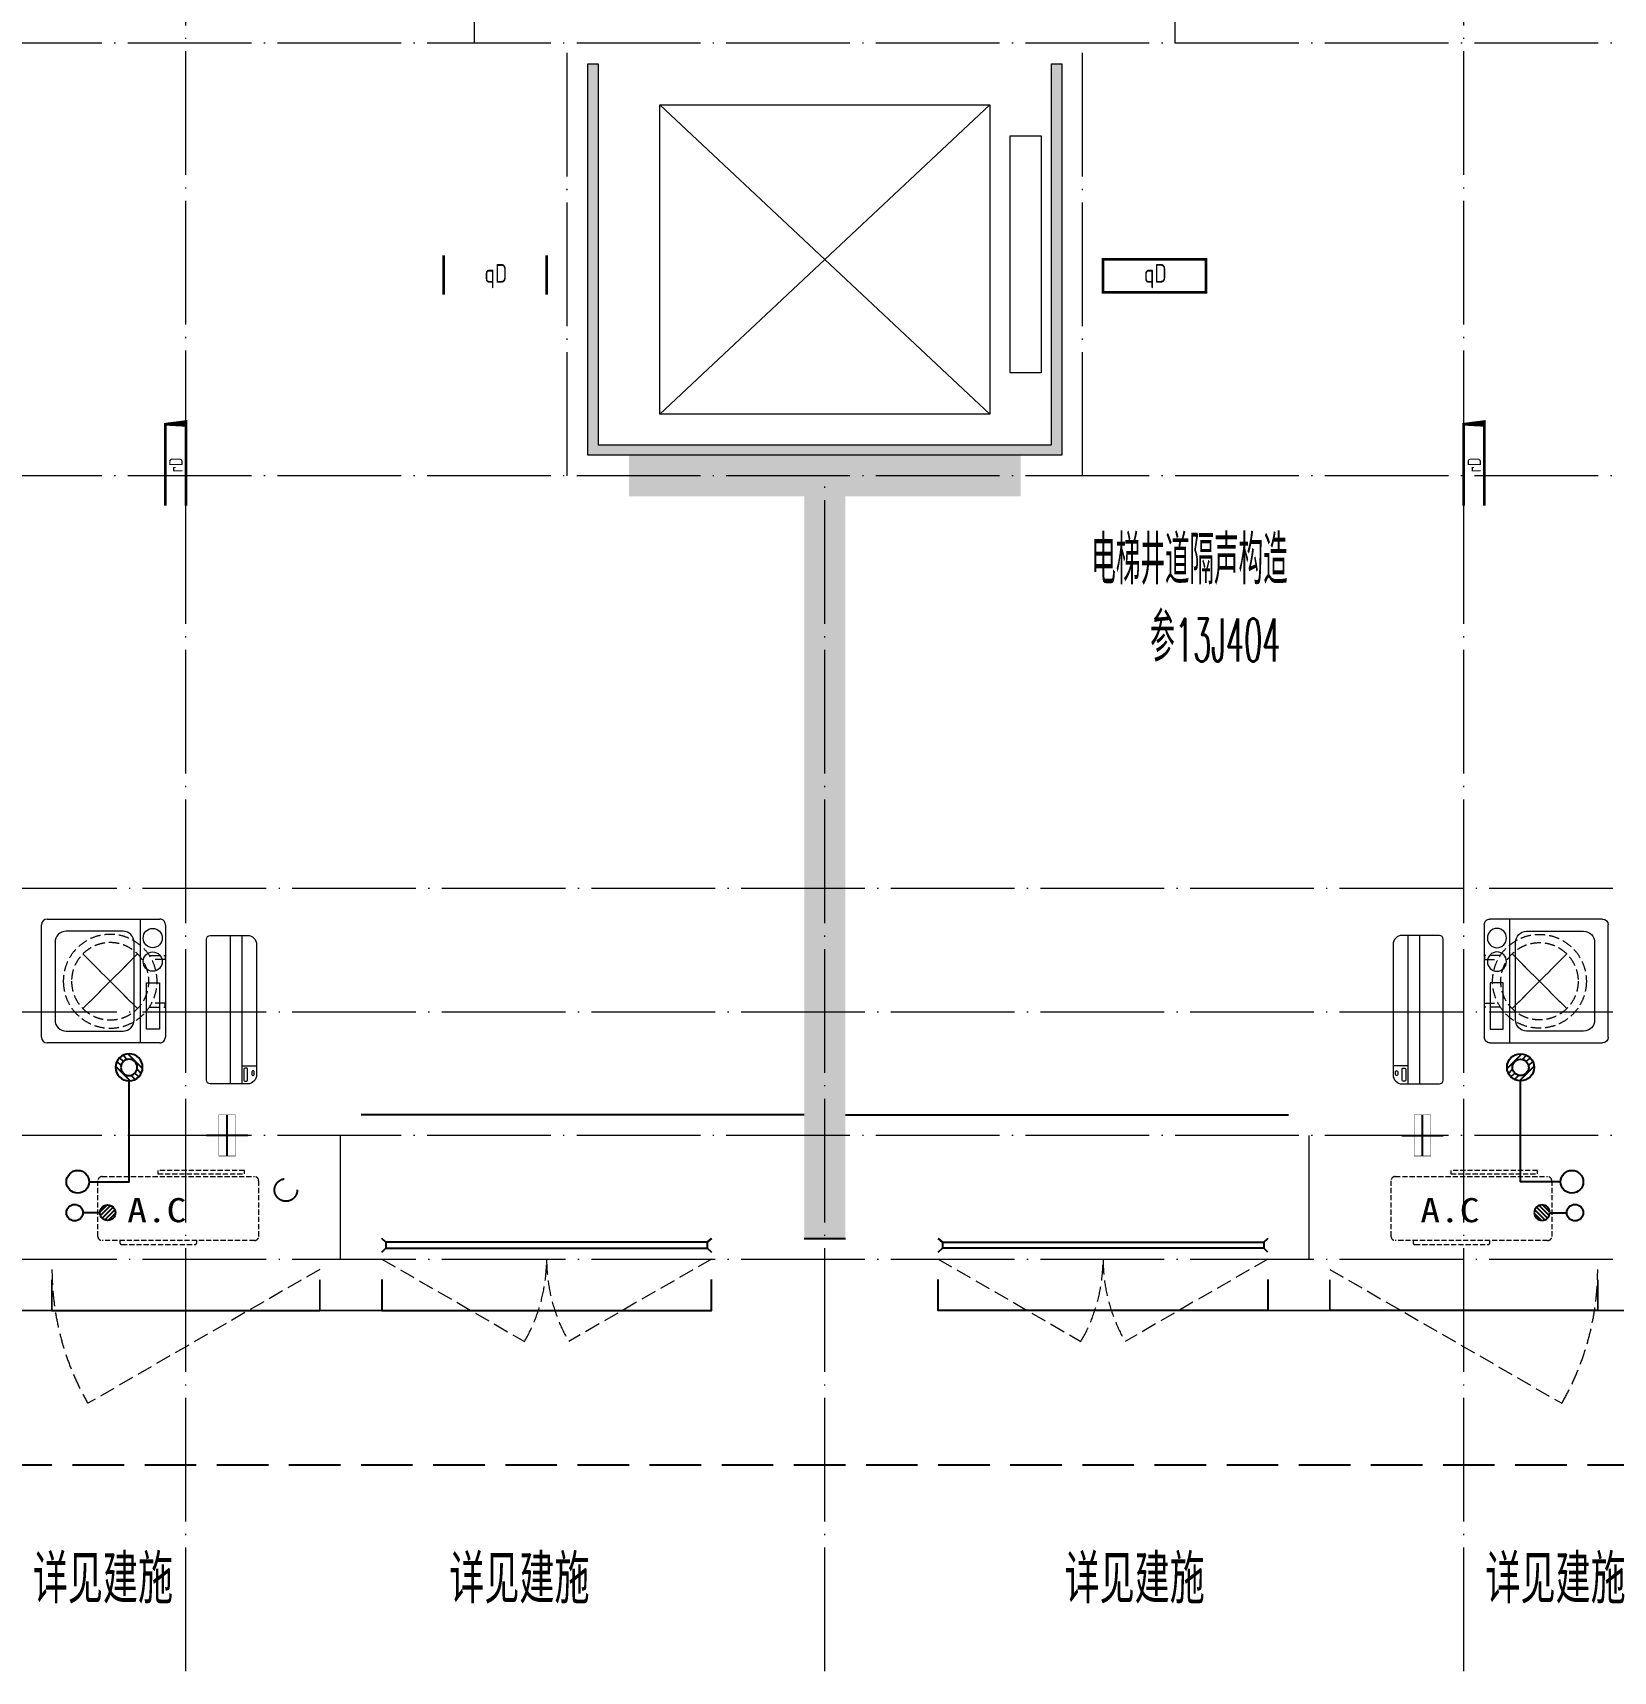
# Model space of a CAD drawing. Extents: x 27938 to 983267, y -209821 to 1628073.
# Drawn here: x 690773 to 698442, y 671657 to 679607 of the extents above; entities that cross this region are included whole.
import ezdxf

# ---------------------------------------------------------------- set-up
doc = ezdxf.new("R2010")
doc.units = 0
doc.header["$LTSCALE"] = 1000
doc.header["$MEASUREMENT"] = 0
for name, pattern in [('$1$DASH', [0.35, 0.25, -0.1]), ('DASH', [0.35, 0.25, -0.1]), ('DOTE', [2.4200000000000004, 2, -0.2, 0.02, -0.2])]:
    doc.linetypes.add(name, pattern=pattern)
for name, color, linetype in [('$RECOVER_210609100354-0', 7, 'Continuous'), ('$RECOVER_210609100354-25', 7, 'Continuous'), ('$RECOVER_210609100354-43', 7, 'Continuous'), ('3-栏杆1', 135, 'Continuous'), ('3.5方案汇报，与郭总、侯月琴确定户型_t8$0$2020.03.04 -1安徽标准化洋房户型(UA）_t8_t8$0$看线', 154, 'Continuous'), ('EQUIP_地漏', 7, 'Continuous'), ('PUB_TEXT', 4, 'Continuous'), ('VPIPE-凝结', 150, 'Continuous'), ('VPIPE-废水', 31, 'Continuous'), ('VPIPE-雨水', 4, 'DASH'), ('保温', 6, 'Continuous'), ('卫生间', 6, 'Continuous'), ('机电标识类', 1, 'Continuous'), ('看线', 251, 'Continuous')]:
    doc.layers.add(name, color=color, linetype=linetype)
for name, color, linetype, lineweight in [('3.5方案汇报，与郭总、侯月琴确定户型_t8$0$STAIR', 2, 'Continuous', 18), ('DOTE', 19, 'DOTE', 9), ('EQUIP-消防', 3, 'Continuous', 20), ('LVTRY', 1, 'Continuous', 13), ('WINDOW', 144, 'Continuous', 15), ('填充', 251, 'Continuous', 5), ('平面-空调室内机', 176, 'Continuous', 9), ('平面-空调预留孔', 173, 'Continuous', 15), ('空调', 76, 'Continuous', 13)]:
    doc.layers.add(name, color=color, linetype=linetype, lineweight=lineweight)
doc.styles.add('_TCH_AXIS', font='COMPLEX', dxfattribs={"bigfont": 'GBCBIG'})
doc.styles.add('_TCH_DIM', font='SIMPLEX.shx', dxfattribs={"width": 0.7, "bigfont": 'GBCBIG.shx'})
doc.styles.add('房间名称', font='TSSDENG', dxfattribs={"width": 0.8, "bigfont": 'HZTXT'})
doc.styles.add('黑体', font='')
doc.styles.get('黑体').set_extended_font_data('SimHei')
pattern_1 = [(90, (0, 0), (-16.49778, 1.010197673501861e-15), [9.525, -19.05]), (210, (0, 0), (8.248889999999996, -14.28749658604684), [9.525, -19.05]), (150, (5.83238038093927e-16, 9.525), (-8.248890000000003, -14.28749658604684), [9.525, -19.05])]

# ---------------------------------------------------------------- blocks, each defined once
blk = doc.blocks.new('RECTANG')
for p, q in [((1.00000000000004, 1.00000000000004), (0, 1.00000000000004)), ((0, 1.00000000000004), (0, 0)), ((1.00000000000004, 0), (1.00000000000004, 1.00000000000004)), ((0, 0), (1.00000000000004, 0))]:
    blk.add_line(p, q)
blk = doc.blocks.new('洗衣机')
at = {"layer": 'LVTRY'}
for p, q in [((3790993.746954995, 243444.5237557961), (3790993.746954995, 242899.1124234381)), ((3791567.361739737, 243472.1311109139), (3791020.978428917, 243472.1311109139)), ((3791116.547650196, 243472.1311109139), (3791116.547650196, 242871.5050683203)), ((3791594.59321366, 242899.1124234381), (3791594.59321366, 243444.5237557961)), ((3791145.054954439, 242982.4807401235), (3791145.054954439, 243358.0271784722)), ((3791198.977629842, 243412.6941587822), (3791474.884451542, 243412.6941587822)), ((3791528.807126945, 243358.0271784722), (3791528.807126945, 242982.4807401235)), ((3791474.884451542, 242927.8137598135), (3791198.977629842, 242927.8137598135)), ((3791020.978428917, 242871.5050683203), (3791567.361739737, 242871.5050683203))]:
    blk.add_line(p, q, dxfattribs=at)
at = {"layer": 'LVTRY', "extrusion": (0, 0, -1)}
for centre, major_axis, ratio, start_param, end_param in [((3791020.978428917, 243444.5237557961), (-1.908531711022078e-08, 27.60735511779785), 0.9863847444471043, -1.570796326112996, 7.008549296472211e-10), ((3791567.361739737, 243444.5237557961), (-5.264563262736361e-09, 27.60735511779785), 0.9863847444471043, 1.933262439024475e-10, 1.570796326982994), ((3791055.147302595, 243379.8474220779), (-1.532403957494624e-08, 46.92390957762836), 0.9863847444493448, 3.141592653920872, 9.424777961100459), ((3791198.977629842, 243358.0271784722), (4.764609934498854e-09, 54.66698031005217), 0.9863847444472746, 4.712388980298719, 6.283185307091227), ((3791474.884451542, 243358.0271784722), (-4.76474120185596e-09, 54.66698031005217), 0.9863847444472746, 8.836242848531128e-11, 1.57079632688087), ((3791055.147302595, 243265.6659087724), (-1.532403957494624e-08, 46.92390957762836), 0.9863847444493448, 3.141592653920872, 9.424777961100459), ((3791198.977629842, 242982.4807401235), (-6.265914279833452e-09, 54.66698031005218), 0.9863847444472746, 3.141592653705994, 4.712388980497749), ((3791474.884451542, 242982.4807401235), (6.265651745155644e-09, 54.66698031005217), 0.986384744447275, 1.570796326681842, 3.141592653473596), ((3791020.978428917, 242899.1124234381), (1.908525212675288e-08, 27.60735511779785), 0.9863847444471043, 3.14159265288894, 4.712388979702792), ((3791567.361739737, 242899.1124234381), (5.264433297526799e-09, 27.60735511779784), 0.9863847444471044, 1.570796326606803, 3.141592653396471)]:
    blk.add_ellipse(centre, major_axis=major_axis, ratio=ratio, start_param=start_param, end_param=end_param, dxfattribs=at)
at = {"layer": 'LVTRY', "xscale": 63.25620569481588, "yscale": 224.5369532744355, "zscale": 64.12934308941763, "rotation": 180}
blk.add_blockref('RECTANG', (3791085.200501846, 243162.4333077016), dxfattribs=at)
blk = doc.blocks.new('dnfhfn')
at = {"linetype": '$1$DASH', "ltscale": 0.2}
for p, q in [((101.8984962723892, 495.000031470118, -2.359636360997379e-09), (121.8984962723892, 495.000031470118, -2.359636360997379e-09)), ((101.8984962723892, 417.1853479389541, -2.359636360997379e-09), (101.8984962723892, 495.000031470118, -2.359636360997379e-09)), ((121.8984962723892, 495.000031470118, -2.359636360997379e-09), (121.8984962723892, 429.0058331504954, -2.359636360997379e-09)), ((353.1017998967993, 495.000031470118, -2.359636360997379e-09), (333.1017998967993, 495.000031470118, -2.359636360997379e-09)), ((333.1017998967993, 495.000031470118, -2.359636360997379e-09), (333.1017998967993, 429.0058331504954, -2.359636360997379e-09)), ((353.1017998967993, 417.1853479389541, -2.359636360997379e-09), (353.1017998967993, 495.000031470118, -2.359636360997379e-09))]:
    blk.add_line(p, q, dxfattribs=at)
at = {"linetype": '$1$DASH', "ltscale": 0.2, "elevation": -2.359636360997379e-09}
for points in [[(94.91774319857359, 360.0825529289432), (94.91774319857359, 360.0825529289432), (360.0827860850841, 94.91750992601737), (360.0827860850841, 94.91750992601737)], [(360.0827861726284, 360.0825529010035), (94.91774310916662, 94.91750995395705), (94.91774310916662, 94.91750995395705), (360.0827861726284, 360.0825529010035)]]:
    blk.add_lwpolyline(points, close=True, dxfattribs=at)
at = {"linetype": '$1$DASH', "ltscale": 0.2}
for radius in [227.5000000426377, 187.5000000426377]:
    blk.add_circle((227.5002646408975, 227.5000314274803, -2.359636360997379e-09), radius, dxfattribs=at)
blk = doc.blocks.new('ASDFSD')
at = {"layer": '3-栏杆1', "color": 5}
for p, q in [((681762.5879415963, 334937.5442401596), (681742.3193111992, 334955.3318184742)), ((681742.3193111992, 334955.3318184742), (681762.5879414161, 334937.5442403179)), ((681762.5879414161, 334937.5442403179), (681762.5879414133, 334908.2619604596)), ((683322.0506670028, 334937.4781505512), (681762.5879414163, 334937.5226424761)), ((683322.0506668226, 334937.5442278689), (683342.3192972196, 334955.3318061834)), ((683342.3192972196, 334955.3318061834), (683322.0506670028, 334937.5442280272)), ((683322.0506670028, 334937.5442280272), (683322.0506670056, 334908.2619481689)), ((681742.3193347491, 334888.4150854239), (681762.5879414133, 334908.2619604596)), ((681762.5879414135, 334908.2403724216), (683322.0506670056, 334908.1959003614)), ((683322.0506670056, 334908.2619481689), (683342.3192736697, 334888.4150731332)), ((683342.3192736697, 334888.4150731332), (683322.0506670056, 334908.2619481689))]:
    blk.add_line(p, q, dxfattribs=at)
blk = doc.blocks.new('$TwtSys$00000543')
for p, q in [((-93.61191613507253, -8.532828222891112), (8.532828222720127, 93.61191613524352)), ((-8.532828222720127, -93.61191613524352), (93.6119161354145, 8.532828222891112)), ((12.46562189858378, 55.00516585458899), (41.70321270589193, 84.24275666206813)), ((39.88082245889382, 39.88082245889382), (66.46803743171768, 66.46803743154669)), ((55.00516585475998, 12.46562189841279), (84.24275666206813, 41.70321270589193)), ((-84.24275666206813, -41.70321270589193), (-55.00516585475998, -12.46562189841279)), ((-66.46803743308556, -66.46803743308556), (-39.88082245889382, -39.88082245889382)), ((-41.70321270589193, -84.24275666206813), (-12.46562189824181, -55.00516585458899))]:
    blk.add_line(p, q)
for radius in [94, 56.4]:
    blk.add_circle((0, 0), radius)
blk = doc.blocks.new('dongkong')
blk.add_wipeout([(-603756.0415179721, 210770.96306340612), (-603756.0415180603, 210570.80961624245), (-603836.0415181214, 210570.80961593534), (-603836.0415181519, 210770.96306307407)])
at = {"layer": '机电标识类', "color": 250, "linetype": 'DASH', "ltscale": 400}
for p, q in [((-603796.0415180789, 210770.9630630909), (-603796.0415180789, 210570.8096162414)), ((-603896.0415180789, 210670.6929921169), (-603696.0415180789, 210670.6929921169))]:
    blk.add_line(p, q, dxfattribs=at)
at = {"layer": '空调', "color": 6, "linetype": 'DASH', "const_width": 2}
blk.add_lwpolyline([(-603756.0415180789, 210770.9630630909), (-603756.0415180789, 210570.8096162414), (-603836.0415180789, 210570.8096162414), (-603836.0415180789, 210770.9630630909)], close=True, dxfattribs=at)
blk = doc.blocks.new('A$C001338C2')
for p, q in [((844.9999883423079, 303.6000072514144), (54.99998834231155, 303.6000543390692)), ((109.0525457565491, 214.7673082745569), (109.0525510513944, 303.6000511174025)), ((-1.49359439092e-05, 248.6000576173246), (-2.84423585981e-05, 22.0000576172315)), ((899.9999715576414, 22.00000397306576), (899.9999850640525, 248.6000039731589)), ((21.99997024633922, 5.63059293199e-05), (877.9999702463392, 5.2843679441e-06))]:
    blk.add_line(p, q)
at = {"lineweight": 5}
for p, q in [((899.9999830474662, 214.7672611304297), (-1.69525337697e-05, 214.7673147745954)), ((899.9999787804518, 143.1781611304468), (-2.12195482163e-05, 143.1782147746126))]:
    blk.add_line(p, q, dxfattribs=at)
for points in [[(89.24090579471158, 226.3562818807586), (22.19125331861505, 226.3562858772129, -0.414213562372504), (16.6912536464406, 231.8562862050385), (16.69125431894281, 243.1390318179401, -0.414213562373095), (22.19125464676836, 248.6390314901146), (89.24090712286488, 248.6390274936603, -0.414213562373095), (94.74090679503934, 243.1390271658347), (94.74090612253713, 231.8562815529331, -0.414213562373095)], [(73.08482630450817, 275.0144977724194), (56.77886350143308, 275.0144987443309, -0.414213562373095), (51.27886382925863, 280.5144990721565), (51.27886400034913, 283.3844664433818, -0.414213562373095), (56.77886432817468, 288.8844661155563), (73.08482713124977, 288.8844651436448, -0.4142135623732024), (78.58482680342422, 283.3844648158192), (78.58482663233372, 280.5144974445939, -0.414213562373095)]]:
    blk.add_lwpolyline(points, format="xyb", close=True)
for centre, radius, start, end in [((54.99998506405609, 248.6000543390692), 55.0000000000001, 89.99999658490542, 179.9999965849054), ((844.9999850640525, 248.6000072514144), 55.0000000000001, 359.9999965849054, 89.99999658490542), ((21.9999715576414, 22.00005630592932), 22.00000000000004, 179.9999965849054, 269.9999965849054), ((877.9999715576414, 22.00000528436794), 22.00000000000004, 269.9999965849054, 359.9999965849054)]:
    blk.add_arc(centre, radius, start, end)
blk = doc.blocks.new('$TwtSys$00000141')
at = {"color": 1}
for p, q in [((-47.09803151780761, 3.836055847277748), (-5.041545145413693, 45.89254221967349)), ((-47.09803151780761, 3.836055847277748), (-5.041545145413693, 45.89254221967349)), ((-43.60958444554853, -17.52724007043071), (17.52724007042889, 43.60958444554853)), ((-43.60958444554853, -17.52724007043071), (17.52724007042889, 43.60958444554853)), ((-33.23401871576607, -33.23401871577153), (33.23401871576607, 33.23401871576425)), ((-33.23401871576607, -33.23401871576971), (33.23401871576607, 33.23401871576425)), ((-16.17805684451741, -43.53063328177632), (43.79137317708955, 16.43879673983065)), ((-16.17805684451741, -43.53063328177632), (43.79137317708955, 16.43879673983247)), ((5.715553844029273, -46.12975947626182), (46.12974035062325, -5.715572969671484)), ((5.715553844029273, -46.12975947626182), (46.12974035062325, -5.715572969671484))]:
    blk.add_line(p, q, dxfattribs=at)
blk.add_circle((0, -1.818989403545856e-12), 47, dxfattribs=at)
blk.add_circle((0, -1.818989403545856e-12), 47, dxfattribs=at)
blk = doc.blocks.new('gsergvr')
at = {"layer": '平面-空调预留孔', "linetype": 'DASH', "ltscale": 0.1}
for p, q in [((34075.40689820799, 17176.21177392045), (34075.40689820799, 17166.21177392045)), ((34448.2425664645, 17166.21177392045), (34448.2425664645, 17176.21177392045)), ((34085.40689820799, 17156.21177392045), (34438.2425664645, 17156.21177392045))]:
    blk.add_line(p, q, dxfattribs=at)
blk.add_lwpolyline([(34679.34183939642, 17515.32109233934), (34259.5236940319, 17515.32109233934), (34259.5236940319, 17500.20703668251), (34679.34183939642, 17500.20703668251)], close=True, dxfattribs=at)
blk.add_lwpolyline([(34728.55383313683, 17176.21177392068), (33988.55383313683, 17176.21177392045, -0.414213562373517), (33968.55383313683, 17196.21177392045), (33968.5538331373, 17466.21177392045, -0.414213562372746), (33988.5538331373, 17486.21177392045), (34728.55383313636, 17486.21177392045, -0.4142135623727947), (34748.55383313636, 17466.21177392045), (34748.55383313683, 17196.21177392091, -0.4142135623733224)], format="xyb", close=True, dxfattribs=at)
for centre, start, end in [((34085.40689820799, 17166.21177392045), 180, 270), ((34438.2425664645, 17166.21177392045), 270, 0)]:
    blk.add_arc(centre, 10, start, end, dxfattribs=at)
at = {"layer": '平面-空调预留孔', "color": 251, "linetype": 'DASH', "ltscale": 0.1, "true_color": 0x636466, "style": '黑体', "width": 1.2}
blk.add_text('A.C', height=117.045, dxfattribs=at).set_placement((34110.94965887904, 17264.83656359856))
blk = doc.blocks.new('rtyryrtyeeretee')
at = {"layer": '平面-空调预留孔'}
blk.add_blockref('gsergvr', (635673.4605407391, 326705.7952499206), dxfattribs=at)
blk = doc.blocks.new('VDVDVDCZSCCS')
at = {"layer": '保温', "linetype": 'Continuous', "ltscale": 10}
h = blk.add_hatch(dxfattribs=at)
h.set_pattern_fill('HEX', color=251, scale=10, angle=90, style=0)
h.set_pattern_definition(pattern_1)
h.paths.add_polyline_path([(549466.5778929805, 368523.7248067016), (549466.5778515742, 368723.7248036918), (547566.5772535016, 368723.7248037361), (547566.577294908, 368523.7248067458)])
h = blk.add_hatch(dxfattribs=at)
h.set_pattern_fill('HEX', color=251, scale=10, angle=90, style=0)
h.set_pattern_definition(pattern_1)
h.paths.add_polyline_path([(548416.6765335839, 364923.7247940315), (548616.6765172745, 364923.7247940188), (548616.6764863663, 368523.7247068925), (548416.6765026756, 368523.7249035374)])
at = {"layer": '保温', "color": 251, "linetype": 'Continuous', "ltscale": 10}
blk.add_line((548416.5786843646, 364923.7247940315), (548616.5786843668, 364923.7247940188), dxfattribs=at)
blk = doc.blocks.new('HFTHFFGHFH')
at = {"layer": 'DOTE', "linetype": 'DOTE', "ltscale": 0.3}
for p, q in [((545416.5775568401, 594448.8100090846), (545416.5775568401, 612948.8100463543)), ((551616.57755684, 594448.8100090846), (551616.5775568401, 612948.8100463543)), ((546816.5775568401, 602348.8103599143), (546816.5775568403, 604248.8100090837)), ((550216.5775568399, 602348.8103599143), (550216.5775568398, 604248.8100090837)), ((587116.5787011748, 602348.8103599143), (534316.57870118, 602348.8103599143)), ((547266.5775568401, 600248.8103599143), (547266.5775568403, 602348.8103599143)), ((549766.57755684, 600248.8103599143), (549766.57755684, 602348.8103599143)), ((587116.5787011747, 600248.8103599143), (534316.57870118, 600248.8103599143)), ((548516.57755684, 594448.8100090846), (548516.5775568401, 600248.8103599146)), ((534316.57870118, 598248.8100090846), (587116.5787011747, 598248.8100090497)), ((534316.57870118, 597648.8100090846), (587116.5787011746, 597648.8100090846)), ((587116.5787011746, 597048.8100090849), (534316.57870118, 597048.8100090846)), ((546166.5775568403, 596448.8100090846), (546166.5775568401, 597048.8100090846)), ((550866.5775568398, 596448.8100090846), (550866.5775568399, 597048.8100090846)), ((534316.5787011874, 596448.8106185137), (587116.5787011746, 596448.8106184986))]:
    blk.add_line(p, q, dxfattribs=at)
blk = doc.blocks.new('BFBTCSD')
at = {"layer": '卫生间', "color": 159, "linetype": 'DASH', "true_color": 0x22346e}
blk.add_lwpolyline([(706816.5764145522, 673857.1717473625), (705216.5636133447, 673857.171747351), (705216.5636133533, 672657.1717476447), (684016.5915057282, 672657.1717470805), (684016.5915057282, 673857.1717473298), (681416.5793612655, 673857.1717472282), (681416.5793609418, 683557.1717473555), (683216.5792870072, 683557.1717473478), (683216.5799416204, 684557.1717415778), (689716.5812359976, 684557.1717831371), (689716.5788299534, 689157.1715729473), (691416.8350333732, 689157.171222894)], dxfattribs=at)
blk = doc.blocks.new('GDGRDGDRGDFD')
at = {"layer": 'EQUIP-消防', "const_width": 12.82051282052028}
blk.add_lwpolyline([(136866.5605577994, 335507.811971089), (136366.5605577994, 335507.8119710906), (136366.5605577991, 335347.8119710904), (136866.5605577991, 335347.8119710888)], close=True, dxfattribs=at)
at = {"layer": 'PUB_TEXT', "color": 7, "true_color": 0xffffff, "style": '房间名称', "width": 0.8}
blk.add_text('qD', height=90, dxfattribs=at).set_placement((136565.0499633249, 335395.5346836653))
blk = doc.blocks.new('FSFSFSFSEG')
at = {"layer": 'EQUIP-消防', "const_width": 12.82051282052028}
blk.add_lwpolyline([(136866.5605577994, 335152.5449090759), (136466.5605577994, 335152.5449090774), (136466.5605577991, 335052.5449090772), (136866.5605577991, 335052.5449090757)], close=True, dxfattribs=at)
at = {"layer": 'PUB_TEXT', "color": 7, "true_color": 0xffffff, "style": '房间名称', "width": 0.8}
blk.add_text('rD', height=64.8, dxfattribs=at).set_placement((136633.7425204425, 335069.0046025831))
blk = doc.blocks.new('HGFHGGGDFGRD')
blk.add_blockref('GDGRDGDRGDFD', (556400.014160394, 34165.91269551835))
for name, p, rotation in [('GDGRDGDRGDFD', (559591.5669072001, 34169.39107311015), 359.9985591725983), ('FSFSFSFSEG', (1026569.124335467, 232007.164587272), 90), ('FSFSFSFSEG', (1032869.120595433, 232007.1647419208), 90)]:
    blk.add_blockref(name, p, dxfattribs=dict(rotation=rotation))

msp = doc.modelspace()

# ---------------------------------------------------------------- hatches: boundary and pattern name
at = {"layer": '填充'}
h = msp.add_hatch(dxfattribs=at)
h.set_pattern_fill('隔热材料02', color=256, scale=100, style=0)
h.set_pattern_definition([(0, (-479591.8169323691, 68818.54075982305), (0, 50), []), (0, (-479591.8169323691, 68835.2072598231), (0, 50), []), (270, (-479548.0754323691, 68843.83850982308), (50, -9.184850993605149e-15), [5.01775, -44.98225]), (270, (-479585.5341823691, 68843.83850982308), (50, -9.184850993605149e-15), [5.01775, -44.98225]), (90, (-479560.0224323691, 68809.90950982308), (-50, 3.061616997868383e-15), [5.01775, -44.98225]), (90, (-479573.5874323692, 68809.90950982308), (-50, 3.061616997868383e-15), [5.01775, -44.98225]), (180, (-479541.7926823691, 68801.87400982308), (-6.123233995736766e-15, -50), [50.02425, 0.02425]), (135, (-479555.7499323691, 68804.38275982311), (2.775557561562891e-15, 49.99987405109137), [4.268000000000001, -66.44274999999999]), (116.56505, (-479508.767932369, 68807.40075982304), (0.0001128305918363104, 49.99993342107836), [2.804999999999996, -108.9984999999999]), (116.56505, (-479558.767932369, 68807.40075982304), (0.0001128305918363104, 49.99993342107836), [2.804999999999996, -108.9984999999999]), (153.43495, (-479500.732432369, 68801.87400982308), (-0.0001128305918057793, 49.99993342107837), [5.609999999999999, -106.1935]), (153.43495, (-479550.732432369, 68801.87400982308), (-0.0001128305918057793, 49.99993342107837), [5.609999999999999, -106.1935]), (63.43495000000001, (-479510.0224323691, 68814.92725982307), (-0.0001128305918307593, 49.99993342107837), [26.714, -85.0895]), (63.43495000000001, (-479560.0224323691, 68814.92725982307), (-0.0001128305918307593, 49.99993342107837), [26.714, -85.0895]), (116.56505, (-479498.0754323691, 68843.83850982308), (0.0001128305918363104, 49.99993342107836), [2.804999999999996, -108.9984999999999]), (116.56505, (-479548.0754323691, 68843.83850982308), (0.0001128305918363104, 49.99993342107836), [2.804999999999996, -108.9984999999999]), (135, (-479549.3299323692, 68846.34725982312), (2.775557561562891e-15, 49.99987405109137), [4.268000000000001, -66.44274999999999]), (153.43495, (-479502.3479323691, 68849.36525982304), (-0.0001128305918057793, 49.99993342107837), [5.609999999999999, -106.1935]), (153.43495, (-479552.3479323691, 68849.36525982304), (-0.0001128305918057793, 49.99993342107837), [5.609999999999999, -106.1935]), (45, (-479584.2796823691, 68846.34725982312), (0, 49.99987405109137), [4.268000000000001, -66.44274999999999]), (63.43495000000001, (-479535.5341823691, 68843.83850982308), (-0.0001128305918307593, 49.99993342107837), [2.805, -108.9985]), (63.43495000000001, (-479585.5341823691, 68843.83850982308), (-0.0001128305918307593, 49.99993342107837), [2.805, -108.9985]), (26.56505, (-479531.2619323692, 68849.36525982304), (0.0001128305918307593, 49.99993342107837), [5.609999999999999, -106.1935]), (26.56505, (-479581.2619323692, 68849.36525982304), (0.0001128305918307593, 49.99993342107837), [5.609999999999999, -106.1935]), (116.56505, (-479523.5874323692, 68814.92725982307), (0.0001128305918363104, 49.99993342107836), [26.71399999999997, -85.08949999999989]), (116.56505, (-479573.5874323692, 68814.92725982307), (0.0001128305918363104, 49.99993342107836), [26.71399999999997, -85.08949999999989]), (45, (-479577.8596823692, 68804.38275982311), (0, 49.99987405109137), [4.268000000000001, -66.44274999999999]), (63.43495000000001, (-479524.8416823692, 68807.40075982304), (-0.0001128305918307593, 49.99993342107837), [2.805, -108.9985]), (63.43495000000001, (-479574.8416823692, 68807.40075982304), (-0.0001128305918307593, 49.99993342107837), [2.805, -108.9985]), (26.56505, (-479532.877432369, 68801.87400982308), (0.0001128305918307593, 49.99993342107837), [5.609999999999999, -106.1935]), (26.56505, (-479582.877432369, 68801.87400982308), (0.0001128305918307593, 49.99993342107837), [5.609999999999999, -106.1935])])
h.paths.add_polyline_path([(695716.5803966636, 679457.1715635371), (695766.5803966636, 679457.1715635355), (695766.5803965958, 677557.1715635153), (693466.5803965859, 677557.1715635333), (693466.5803965596, 679457.1715635366), (693516.5803965596, 679457.1715635358), (693516.5803965853, 677607.1715635303), (695716.5803965974, 677607.1715635158)])

# ---------------------------------------------------------------- linework, layer by layer
at = {"layer": '$RECOVER_210609100354-0', "color": 30, "const_width": 8}
for points in [[(690566.582311673, 673557.1712236982), (690566.582311673, 673407.1712236982), (690866.582311673, 673407.1712236982), (690866.5823116767, 673557.1717374015)], [(692166.5821823177, 673557.1717484118), (692166.5821823177, 673407.1717484118), (692466.5821823177, 673407.1717484118), (692466.5821823215, 673557.1722621152)], [(697066.5729313623, 673557.1717484118), (697066.5729313623, 673407.1717484118), (696766.5729313623, 673407.1717484118), (696766.5729313586, 673557.1722621152)], [(698666.5728020071, 673557.1712236982), (698666.5728020071, 673407.1712236982), (698366.5728020071, 673407.1712236982), (698366.5728020034, 673557.1717374015)]]:
    msp.add_lwpolyline(points, dxfattribs=at)
at = {"layer": '3.5方案汇报，与郭总、侯月琴确定户型_t8$0$2020.03.04 -1安徽标准化洋房户型(UA）_t8_t8$0$看线', "ltscale": 10}
for p, q in [((694516.5788049356, 674357.164538706), (692366.5821823087, 674357.1717472526)), ((694716.5763087445, 674357.164538706), (696866.5729313714, 674357.1717472526))]:
    msp.add_line(p, q, dxfattribs=at)
at = {"layer": '3.5方案汇报，与郭总、侯月琴确定户型_t8$0$STAIR'}
for p, q in [((695416.5750149158, 679257.1731012659), (693816.5750149153, 677757.1731012673)), ((693816.5750149153, 679257.1731012659), (695416.5750149158, 677757.1731012673))]:
    msp.add_line(p, q, dxfattribs=at)
for points in [[(693816.5750149153, 677757.1731012673), (693816.5750149153, 679257.1731012659), (695416.5750149158, 679257.1731012659), (695416.5750149158, 677757.1731012673)], [(695516.5750149062, 677957.1731013828), (695516.5750149062, 679107.1731013833), (695666.575014909, 679107.1731013833), (695666.575014909, 677957.1731013828)]]:
    msp.add_lwpolyline(points, close=True, dxfattribs=at)
at = {"layer": 'VPIPE-凝结', "ltscale": 0.1}
for points in [[(691046.5765603508, 674032.1717473376), (691240.7765605227, 674032.1717473378), (691240.7765605223, 674521.3717474996)], [(698186.5785533295, 674032.1717473376), (697992.3785531576, 674032.1717473378), (697992.378553158, 674521.3717474996)], [(691098.9765601311, 673882.1717455571), (691016.5765603508, 673882.1717473575)], [(698134.1785535492, 673882.1717455571), (698216.5785533295, 673882.1717473575)]]:
    msp.add_lwpolyline(points, dxfattribs=at)
for centre in [(690976.5765603508, 673882.1717473575), (698256.5785533295, 673882.1717473575)]:
    msp.add_circle(centre, 40, dxfattribs=at)
at = {"layer": 'VPIPE-废水'}
for centre in [(690991.5765603508, 674032.1717473576), (698241.5785533295, 674032.1717473576)]:
    msp.add_circle(centre, 55, dxfattribs=at)
at = {"layer": 'VPIPE-雨水'}
msp.add_circle((692001.5821822961, 673992.1728299186), 55, dxfattribs=at)
at = {"layer": 'WINDOW', "color": 250, "linetype": 'DASH', "ltscale": 0.3}
for points in [[(692166.5765602384, 673607.1717484209), (691040.7435353119, 672957.1717484178, -0.1316524976281984), (690866.5765602577, 673607.1717484257)], [(692466.5821824546, 673657.1717472043), (693159.4025054877, 673257.1717472023, 0.1316524975905399), (693266.582182461, 673657.171747212)], [(694066.5821824673, 673657.1717472043), (693373.7618594344, 673257.1717472023, -0.1316524975905399), (693266.5821824609, 673657.171747212)], [(695166.5729312131, 673657.1717472041), (695859.3932542459, 673257.171747202, 0.1316524975905399), (695966.5729312195, 673657.1717472117)], [(696766.5729312258, 673657.1717472039), (696073.7526081926, 673257.171747202, -0.1316524975905399), (695966.5729312194, 673657.1717472117)], [(697066.5785534384, 673607.1717484002), (698192.4115783649, 672957.1717483972, 0.1316524976281984), (698366.5785534191, 673607.1717484051)]]:
    msp.add_lwpolyline(points, format="xyb", dxfattribs=at)
at = {"layer": '填充'}
msp.add_lwpolyline([(695716.5803966636, 679457.1715635371), (695766.5803966636, 679457.1715635355), (695766.5803965958, 677557.1715635153), (693466.5803965859, 677557.1715635333), (693466.5803965596, 679457.1715635366), (693516.5803965596, 679457.1715635358), (693516.5803965853, 677607.1715635303), (695716.5803965974, 677607.1715635158)], close=True, dxfattribs=at)
at = {"layer": '看线', "color": 202, "ltscale": 0.5}
for points in [[(692466.5821824016, 673557.1717472866), (692466.5821824016, 673407.1717472866), (694066.582182426, 673407.1717474137), (694066.5821824274, 673557.1717473879)], [(696766.5729313244, 673557.1717470951), (696766.5729313244, 673407.1717470951), (695166.5729312999, 673407.1717472221), (695166.5729312986, 673557.1717471962)], [(690866.582311673, 673407.1712236982), (692166.5821823177, 673407.1717484118)], [(698366.5728020071, 673407.1712236982), (697066.5729313623, 673407.1717484118)]]:
    msp.add_lwpolyline(points, dxfattribs=at)

# ---------------------------------------------------------------- block references
at = {"layer": '$RECOVER_210609100354-25', "xscale": -1}
msp.add_blockref('洗衣机', (4482410.422986721, 431834.770557836), dxfattribs=at)
at = {"layer": '$RECOVER_210609100354-25'}
msp.add_blockref('洗衣机', (-3093177.267873039, 431834.770557836), dxfattribs=at)
at = {"layer": '$RECOVER_210609100354-43', "xscale": 0.7000000000000001, "yscale": 0.7000000000000001, "zscale": 0.7000000000000001}
msp.add_blockref('$TwtSys$00000543', (697992.3668790833, 674587.1636930933), dxfattribs=at)
for name, p in [('HGFHGGGDFGRD', (-1.396983861923218e-09, 308833.4469530944)), ('rtyryrtyeeretee', (21447.40840197715, 329865.1566691133)), ('rtyryrtyeeretee', (27721.71796395117, 329865.1566691133))]:
    msp.add_blockref(name, p)
at = {"layer": '3-栏杆1', "color": 5}
msp.add_blockref('ASDFSD', (10724.26287086774, 338801.8399284221), dxfattribs=at)
at = {"layer": '3-栏杆1', "color": 5, "xscale": -1}
msp.add_blockref('ASDFSD', (1378508.892242812, 338801.8399284221), dxfattribs=at)
at = {"layer": 'EQUIP_地漏', "yscale": 0.7000000000000001}
for p, xscale, zscale in [((691240.7882345967, 674587.1636930933), -0.7000000000000001, 0.7), ((697992.3668790836, 674587.1636930933), 0.7000000000000001, 0.7000000000000001)]:
    msp.add_blockref('$TwtSys$00000543', p, dxfattribs=dict(at, xscale=xscale, zscale=zscale))
at = {"layer": 'EQUIP_地漏', "yscale": -0.8, "zscale": 0.8, "rotation": 180}
for p, xscale in [((691136.576560131, 673882.1717455571), -0.8), ((698096.5785535492, 673882.1717455571), 0.8)]:
    msp.add_blockref('$TwtSys$00000141', p, dxfattribs=dict(at, xscale=xscale))
at = {"layer": '平面-空调室内机', "ltscale": 0.3, "rotation": 180}
msp.add_blockref('dongkong', (87920.63452866452, 884927.9813636367), dxfattribs=at)
at = {"layer": '平面-空调室内机', "ltscale": 0.3, "xscale": -1, "rotation": 180}
msp.add_blockref('dongkong', (1301312.520585015, 884927.9813636367), dxfattribs=at)
at = {"layer": '平面-空调预留孔', "xscale": -1, "rotation": 270}
msp.add_blockref('dnfhfn', (690921.5793262038, 674777.5182484854, 2.359636360997379e-09), dxfattribs=at)
at = {"layer": '平面-空调预留孔', "yscale": 0.800000000046565, "zscale": 0.800000000046565}
for p, xscale, rotation in [((691616.7707343294, 674507.1717850614), -0.800000000046565, 269.9999997665698), ((697616.3843793507, 674507.1717850614), 0.800000000046565, 90.00000023343017)]:
    msp.add_blockref('A$C001338C2', p, dxfattribs=dict(at, xscale=xscale, rotation=rotation))
at = {"layer": '平面-空调预留孔', "rotation": 90.00000000000001}
msp.add_blockref('dnfhfn', (698311.5757874763, 674777.5182484854, 2.359636360997379e-09), dxfattribs=at)

# ---------------------------------------------------------------- texts
at = {"layer": 'PUB_TEXT', "color": 3, "style": '_TCH_DIM'}
for s, height, width, p in [('电梯井道隔声构造', 236.3120567375886, 0.7, (695909.4458188537, 676931.4195570992)), ('参', 236.3120567375886, 0.7, (696195.209648641, 676556.7050890141)), ('13J404', 208.25, 0.4941176470588236, (696315.624542258, 676556.7050890141))]:
    msp.add_text(s, height=height, dxfattribs=dict(at, width=width)).set_placement(p)
at = {"layer": 'PUB_TEXT', "style": '_TCH_AXIS'}
for p in [(690773.3691733587, 671985.6461870752), (692794.2452007082, 671985.6467801891), (695779.4963611224, 671985.6467801887), (697821.8238257143, 671985.6461784167)]:
    msp.add_text('详见建施', height=236.3120567375886, dxfattribs=at).set_placement(p)

# ---------------------------------------------------------------- next in the draw order: block references
for name, p in [('HFTHFFGHFH', (146100.0000000225, 77208.36173827358)), ('BFBTCSD', (0, 0)), ('VDVDVDCZSCCS', (146100, 308833.4469530943))]:
    msp.add_blockref(name, p)

doc.saveas('drawing.dxf')
